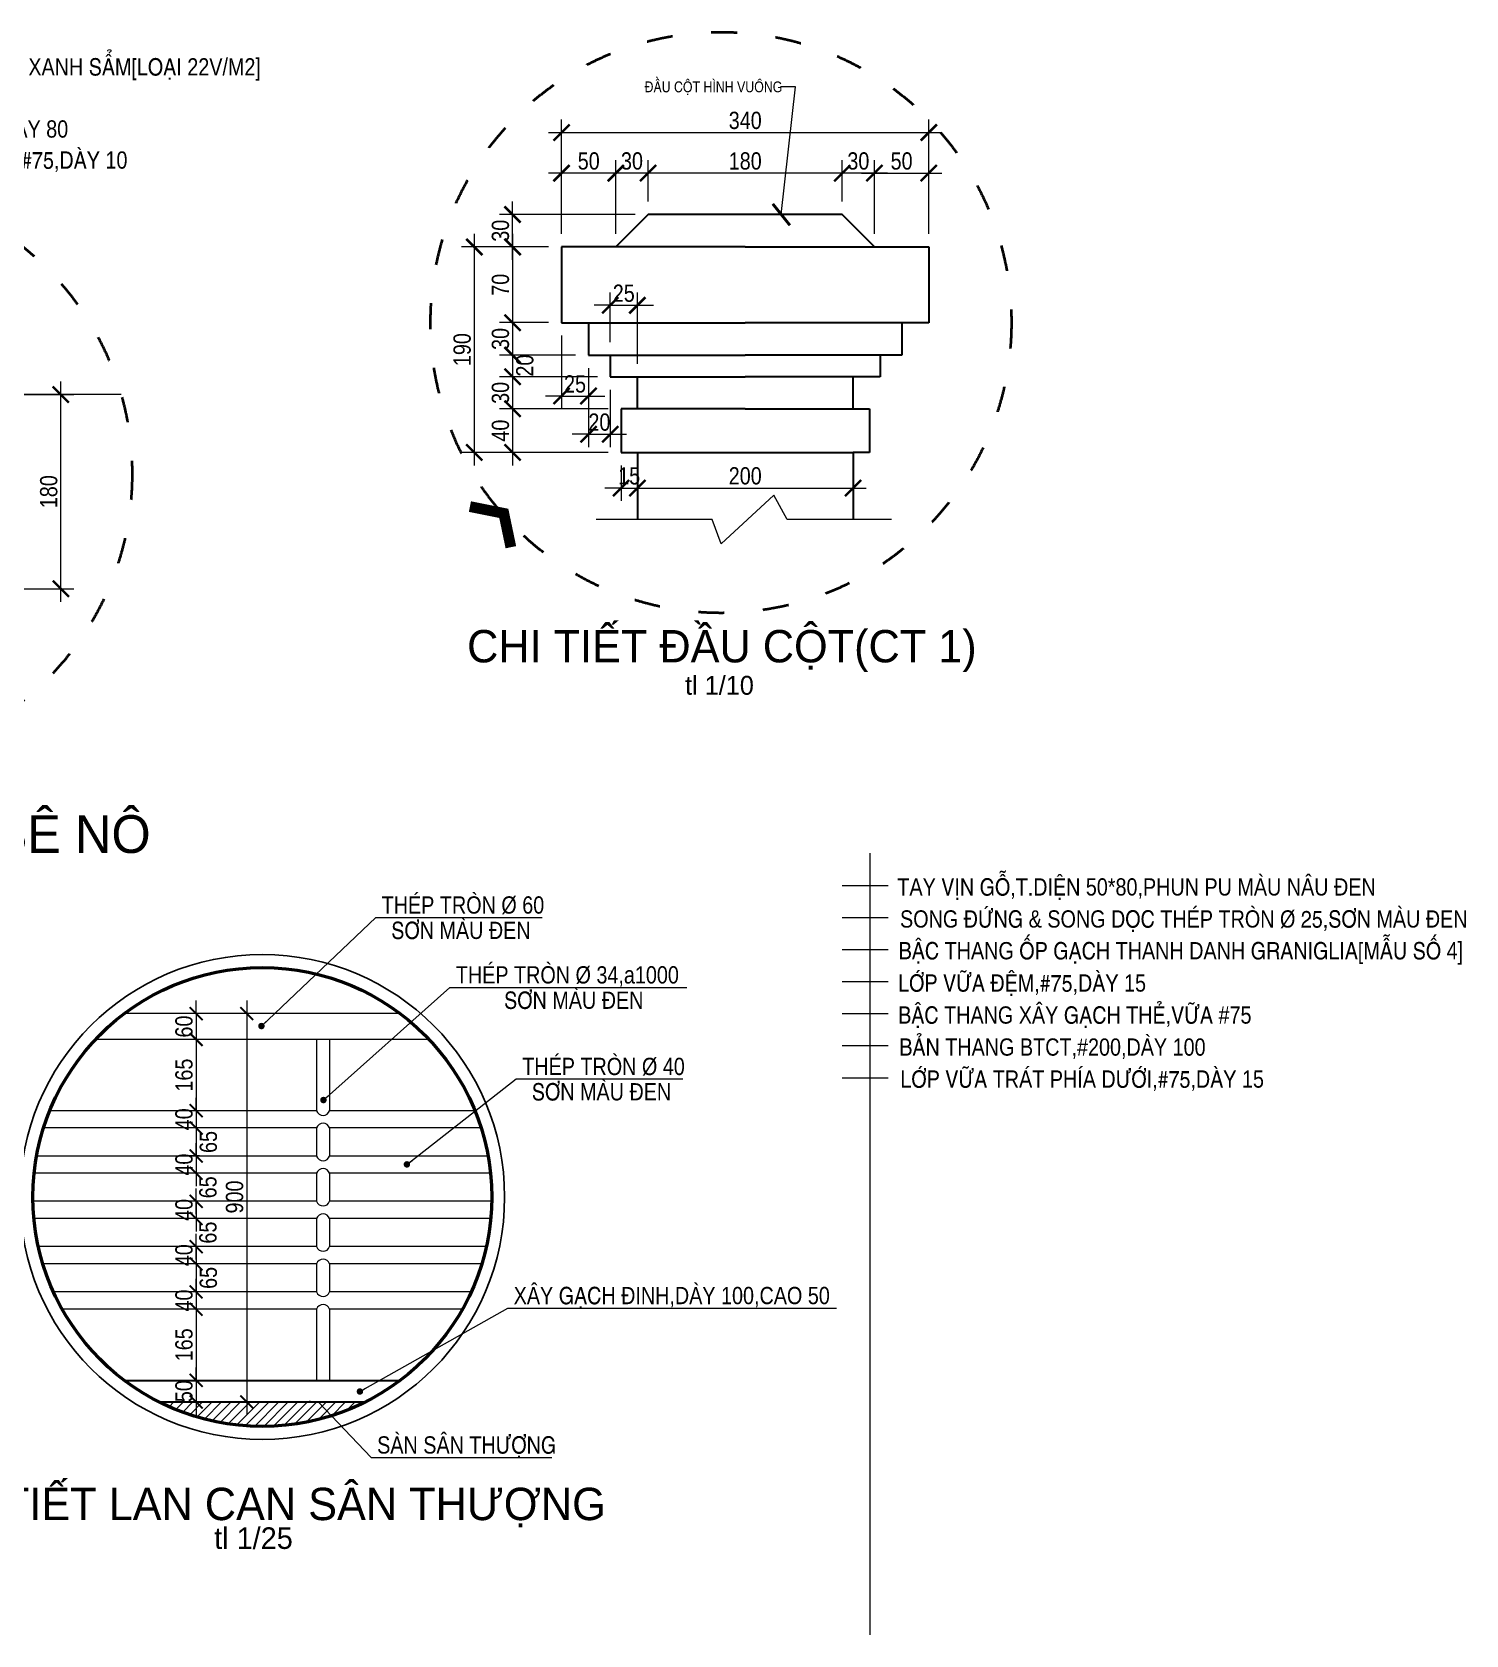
# Model space of a CAD drawing. Header units: millimetres. Extents: x -37049 to 129367, y 25385 to 90033.
# Drawn here: x 79003 to 92298, y 40858 to 55717 of the extents above; entities that cross this region are included whole.
import ezdxf
from ezdxf.enums import TextEntityAlignment as Align

# ---------------------------------------------------------------- set-up
doc = ezdxf.new("R2010")
doc.units = ezdxf.units.MM
doc.header["$MEASUREMENT"] = 0
doc.linetypes.add('ACAD_ISO03W100', pattern=[30, 12, -18])
doc.layers.add('NCHU', color=70, linetype='Continuous')
for name, color, linetype, lineweight in [('NKHUAT1', 54, 'ACAD_ISO03W100', 15), ('NKT', 9, 'Continuous', 0), ('NMANH1', 45, 'Continuous', 9), ('NMANH2', 35, 'Continuous', 9), ('NTHAY1', 61, 'Continuous', 25), ('NTHAY3', 41, 'Continuous', 25), ('NTHEP', 7, 'Continuous', 20), ('Ntuong2', 150, 'Continuous', 50)]:
    doc.layers.add(name, color=color, linetype=linetype, lineweight=lineweight)
doc.styles.add('AVO', font='vhelvcn.ttf')
doc.styles.add('FRANKO', font='vfranko.ttf', dxfattribs={"height": 500})
doc.dimstyles.new('10', dxfattribs={"dimscale": 0, "dimtxt": 160, "dimasz": 150, "dimexe": 120, "dimexo": 120, "dimgap": 30, "dimtad": 1, "dimtoh": 1, "dimdec": 0, "dimlfac": 0.1, "dimzin": 0, "dimdsep": 46, "dimtxsty": 'AVO', "dimblk1": 'ARCHTICK', "dimblk2": 'ARCHTICK', "dimsah": 1, "dimcen": -3, "dimdle": 120, "dimclrd": 256, "dimclre": 256, "dimclrt": 2, "dimadec": 0, "dimazin": 0, "dimtfac": 1, "dimtdec": 0, "dimtix": 1, "dimtmove": 2, "dimatfit": 3, "dimldrblk": 'ARCHTICK', "dimfxl": 0, "dimtolj": 1, "dimtzin": 0, "dimlwd": -1, "dimlwe": -1, "dimarcsym": 0})
doc.dimstyles.new('25', dxfattribs={"dimtxt": 160, "dimasz": 120, "dimexe": 120, "dimexo": 120, "dimgap": 30, "dimtad": 1, "dimdec": 0, "dimlfac": 0.25, "dimzin": 0, "dimdsep": 46, "dimtxsty": 'AVO', "dimblk1": 'ARCHTICK', "dimblk2": 'ARCHTICK', "dimsah": 1, "dimcen": -2, "dimdle": 120, "dimclrd": 256, "dimclre": 256, "dimclrt": 7, "dimadec": 0, "dimazin": 0, "dimtfac": 1, "dimtdec": 0, "dimtix": 1, "dimtmove": 2, "dimatfit": 3, "dimldrblk": 'ARCHTICK', "dimfxl": 0, "dimtolj": 1, "dimtzin": 0, "dimlwd": 0, "dimlwe": 0, "dimarcsym": 0})
doc.dimstyles.new('50', dxfattribs={"dimtxt": 160, "dimasz": 120, "dimexe": 150, "dimexo": 150, "dimgap": 30, "dimtad": 1, "dimdec": 0, "dimlfac": 0.5, "dimzin": 0, "dimdsep": 46, "dimtxsty": 'AVO', "dimblk": 'ARCHTICK', "dimcen": -2, "dimdle": 120, "dimclrd": 256, "dimclre": 256, "dimclrt": 1, "dimadec": 0, "dimazin": 0, "dimtfac": 1, "dimtdec": 0, "dimtix": 1, "dimtmove": 2, "dimatfit": 3, "dimldrblk": 'ARCHTICK', "dimfxl": 0, "dimtolj": 1, "dimtzin": 0, "dimlwd": 0, "dimlwe": 0, "dimarcsym": 0})

# ---------------------------------------------------------------- blocks, each defined once
blk = doc.blocks.new('_ARCHTICK')
at = {"color": 0, "linetype": 'ByBlock', "const_width": 0.15}
blk.add_lwpolyline([(-0.5, -0.5), (0.5, 0.5)], dxfattribs=at)
blk = doc.blocks.new('*D581')
at = {"layer": 'DEFPOINTS', "color": 0}
for p in [(78067, 52356), (79270, 52356), (77267, 50556)]:
    blk.add_point(p, dxfattribs=at)
at = {"layer": 'NKT'}
for p, q in [((79270, 50436), (79270, 52476)), ((78187, 52356), (79390, 52356)), ((77387, 50556), (79390, 50556))]:
    blk.add_line(p, q, dxfattribs=at)
at = {"layer": 'NKT', "xscale": 150, "yscale": 150, "zscale": 150}
for p, rotation in [((79270, 52356), 90), ((79270, 50556), 270)]:
    blk.add_blockref('_ARCHTICK', p, dxfattribs=dict(at, rotation=rotation))
at = {"layer": 'NKT', "color": 2, "insert": (79158, 51456), "char_height": 160, "attachment_point": 5, "rotation": 90, "style": 'AVO'}
blk.add_mtext('\\A1;180', dxfattribs=at)
blk = doc.blocks.new('*D637')
at = {"layer": 'DEFPOINTS', "color": 0}
for p in [(80631, 43218), (80524, 43018), (80741, 43018)]:
    blk.add_point(p, dxfattribs=at)
at = {"layer": 'NKT', "lineweight": 0}
for p, q in [((80524, 43218), (80524, 43338)), ((80511, 43218), (80404, 43218)), ((80524, 43218), (80524, 43018)), ((80621, 43018), (80404, 43018)), ((80524, 43018), (80524, 42898))]:
    blk.add_line(p, q, dxfattribs=at)
at = {"layer": 'NKT', "lineweight": 0, "xscale": 120, "yscale": 120, "zscale": 120}
for p, rotation in [((80524, 43218), 270), ((80524, 43018), 90)]:
    blk.add_blockref('_ARCHTICK', p, dxfattribs=dict(at, rotation=rotation))
at = {"layer": 'NKT', "color": 7, "insert": (80412, 43118), "char_height": 160, "attachment_point": 5, "rotation": 90, "style": 'AVO'}
blk.add_mtext('\\A1;50', dxfattribs=at)
blk = doc.blocks.new('*D624')
at = {"layer": 'DEFPOINTS', "color": 0}
for p in [(80631, 43878), (80524, 43218), (80631, 43218)]:
    blk.add_point(p, dxfattribs=at)
at = {"layer": 'NKT', "lineweight": 0}
for p, q in [((80524, 43998), (80524, 43098)), ((80511, 43878), (80404, 43878)), ((80511, 43218), (80404, 43218))]:
    blk.add_line(p, q, dxfattribs=at)
at = {"layer": 'NKT', "lineweight": 0, "xscale": 120, "yscale": 120, "zscale": 120}
for p, rotation in [((80524, 43878), 90), ((80524, 43218), 270)]:
    blk.add_blockref('_ARCHTICK', p, dxfattribs=dict(at, rotation=rotation))
at = {"layer": 'NKT', "color": 7, "insert": (80412, 43548), "char_height": 160, "attachment_point": 5, "rotation": 90, "style": 'AVO'}
blk.add_mtext('\\A1;165', dxfattribs=at)
blk = doc.blocks.new('*D625')
at = {"layer": 'DEFPOINTS', "color": 0}
for p in [(80631, 44038), (80524, 43878), (80631, 43878)]:
    blk.add_point(p, dxfattribs=at)
at = {"layer": 'NKT', "lineweight": 0}
for p, q in [((80524, 44038), (80524, 44158)), ((80511, 44038), (80404, 44038)), ((80524, 44038), (80524, 43878)), ((80511, 43878), (80404, 43878)), ((80524, 43878), (80524, 43758))]:
    blk.add_line(p, q, dxfattribs=at)
at = {"layer": 'NKT', "lineweight": 0, "xscale": 120, "yscale": 120, "zscale": 120}
for p, rotation in [((80524, 44038), 270), ((80524, 43878), 90)]:
    blk.add_blockref('_ARCHTICK', p, dxfattribs=dict(at, rotation=rotation))
at = {"layer": 'NKT', "color": 7, "insert": (80412, 43958), "char_height": 160, "attachment_point": 5, "rotation": 90, "style": 'AVO'}
blk.add_mtext('\\A1;40', dxfattribs=at)
blk = doc.blocks.new('*D626')
at = {"layer": 'DEFPOINTS', "color": 0}
for p in [(80631, 44298), (80524, 44038), (80631, 44038)]:
    blk.add_point(p, dxfattribs=at)
at = {"layer": 'NKT', "lineweight": 0}
for p, q in [((80511, 44298), (80404, 44298)), ((80524, 44418), (80524, 43918)), ((80511, 44038), (80404, 44038))]:
    blk.add_line(p, q, dxfattribs=at)
at = {"layer": 'NKT', "lineweight": 0, "xscale": 120, "yscale": 120, "zscale": 120}
for p, rotation in [((80524, 44298), 90), ((80524, 44038), 270)]:
    blk.add_blockref('_ARCHTICK', p, dxfattribs=dict(at, rotation=rotation))
at = {"layer": 'NKT', "color": 7, "insert": (80638, 44168), "char_height": 160, "attachment_point": 5, "rotation": 90, "style": 'AVO'}
blk.add_mtext('\\A1;65', dxfattribs=at)
blk = doc.blocks.new('*D627')
at = {"layer": 'DEFPOINTS', "color": 0}
for p in [(80631, 44458), (80524, 44298), (80631, 44298)]:
    blk.add_point(p, dxfattribs=at)
at = {"layer": 'NKT', "lineweight": 0}
for p, q in [((80524, 44458), (80524, 44578)), ((80511, 44458), (80404, 44458)), ((80524, 44458), (80524, 44298)), ((80511, 44298), (80404, 44298)), ((80524, 44298), (80524, 44178))]:
    blk.add_line(p, q, dxfattribs=at)
at = {"layer": 'NKT', "lineweight": 0, "xscale": 120, "yscale": 120, "zscale": 120}
for p, rotation in [((80524, 44458), 270), ((80524, 44298), 90)]:
    blk.add_blockref('_ARCHTICK', p, dxfattribs=dict(at, rotation=rotation))
at = {"layer": 'NKT', "color": 7, "insert": (80412, 44378), "char_height": 160, "attachment_point": 5, "rotation": 90, "style": 'AVO'}
blk.add_mtext('\\A1;40', dxfattribs=at)
blk = doc.blocks.new('*D628')
at = {"layer": 'DEFPOINTS', "color": 0}
for p in [(80631, 44718), (80524, 44458), (80631, 44458)]:
    blk.add_point(p, dxfattribs=at)
at = {"layer": 'NKT', "lineweight": 0}
for p, q in [((80524, 44838), (80524, 44715)), ((80511, 44718), (80404, 44718)), ((80511, 44458), (80404, 44458)), ((80524, 44338), (80524, 44461))]:
    blk.add_line(p, q, dxfattribs=at)
at = {"layer": 'NKT', "lineweight": 0, "xscale": 120, "yscale": 120, "zscale": 120}
for p, rotation in [((80524, 44718), 90), ((80524, 44458), 270)]:
    blk.add_blockref('_ARCHTICK', p, dxfattribs=dict(at, rotation=rotation))
at = {"layer": 'NKT', "color": 7, "insert": (80634, 44588), "char_height": 160, "attachment_point": 5, "rotation": 90, "style": 'AVO'}
blk.add_mtext('\\A1;65', dxfattribs=at)
blk = doc.blocks.new('*D629')
at = {"layer": 'DEFPOINTS', "color": 0}
for p in [(80631, 44878), (80524, 44718), (80631, 44718)]:
    blk.add_point(p, dxfattribs=at)
at = {"layer": 'NKT', "lineweight": 0}
for p, q in [((80511, 44878), (80404, 44878)), ((80524, 44878), (80524, 44998)), ((80524, 44878), (80524, 44718)), ((80511, 44718), (80404, 44718)), ((80524, 44718), (80524, 44598))]:
    blk.add_line(p, q, dxfattribs=at)
at = {"layer": 'NKT', "lineweight": 0, "xscale": 120, "yscale": 120, "zscale": 120}
for p, rotation in [((80524, 44878), 270), ((80524, 44718), 90)]:
    blk.add_blockref('_ARCHTICK', p, dxfattribs=dict(at, rotation=rotation))
at = {"layer": 'NKT', "color": 7, "insert": (80412, 44798), "char_height": 160, "attachment_point": 5, "rotation": 90, "style": 'AVO'}
blk.add_mtext('\\A1;40', dxfattribs=at)
blk = doc.blocks.new('*D630')
at = {"layer": 'DEFPOINTS', "color": 0}
for p in [(80675, 45138), (80524, 44878), (80631, 44878)]:
    blk.add_point(p, dxfattribs=at)
at = {"layer": 'NKT', "lineweight": 0}
for p, q in [((80524, 45258), (80524, 45135)), ((80555, 45138), (80404, 45138)), ((80511, 44878), (80404, 44878)), ((80524, 44758), (80524, 44881))]:
    blk.add_line(p, q, dxfattribs=at)
at = {"layer": 'NKT', "lineweight": 0, "xscale": 120, "yscale": 120, "zscale": 120}
for p, rotation in [((80524, 45138), 90), ((80524, 44878), 270)]:
    blk.add_blockref('_ARCHTICK', p, dxfattribs=dict(at, rotation=rotation))
at = {"layer": 'NKT', "color": 7, "insert": (80634, 45008), "char_height": 160, "attachment_point": 5, "rotation": 90, "style": 'AVO'}
blk.add_mtext('\\A1;65', dxfattribs=at)
blk = doc.blocks.new('*D631')
at = {"layer": 'DEFPOINTS', "color": 0}
for p in [(80675, 45298), (80524, 45138), (80675, 45138)]:
    blk.add_point(p, dxfattribs=at)
at = {"layer": 'NKT', "lineweight": 0}
for p, q in [((80524, 45298), (80524, 45418)), ((80555, 45298), (80404, 45298)), ((80524, 45298), (80524, 45138)), ((80555, 45138), (80404, 45138)), ((80524, 45138), (80524, 45018))]:
    blk.add_line(p, q, dxfattribs=at)
at = {"layer": 'NKT', "lineweight": 0, "xscale": 120, "yscale": 120, "zscale": 120}
for p, rotation in [((80524, 45298), 270), ((80524, 45138), 90)]:
    blk.add_blockref('_ARCHTICK', p, dxfattribs=dict(at, rotation=rotation))
at = {"layer": 'NKT', "color": 7, "insert": (80412, 45218), "char_height": 160, "attachment_point": 5, "rotation": 90, "style": 'AVO'}
blk.add_mtext('\\A1;40', dxfattribs=at)
blk = doc.blocks.new('*D632')
at = {"layer": 'DEFPOINTS', "color": 0}
for p in [(80675, 45558), (80524, 45298), (80675, 45298)]:
    blk.add_point(p, dxfattribs=at)
at = {"layer": 'NKT', "lineweight": 0}
for p, q in [((80524, 45678), (80524, 45178)), ((80555, 45558), (80404, 45558)), ((80555, 45298), (80404, 45298))]:
    blk.add_line(p, q, dxfattribs=at)
at = {"layer": 'NKT', "lineweight": 0, "xscale": 120, "yscale": 120, "zscale": 120}
for p, rotation in [((80524, 45558), 90), ((80524, 45298), 270)]:
    blk.add_blockref('_ARCHTICK', p, dxfattribs=dict(at, rotation=rotation))
at = {"layer": 'NKT', "color": 7, "insert": (80638, 45428), "char_height": 160, "attachment_point": 5, "rotation": 90, "style": 'AVO'}
blk.add_mtext('\\A1;65', dxfattribs=at)
blk = doc.blocks.new('*D633')
at = {"layer": 'DEFPOINTS', "color": 0}
for p in [(80675, 45718), (80524, 45558), (80675, 45558)]:
    blk.add_point(p, dxfattribs=at)
at = {"layer": 'NKT', "lineweight": 0}
for p, q in [((80524, 45718), (80524, 45838)), ((80555, 45718), (80404, 45718)), ((80524, 45718), (80524, 45558)), ((80555, 45558), (80404, 45558)), ((80524, 45558), (80524, 45438))]:
    blk.add_line(p, q, dxfattribs=at)
at = {"layer": 'NKT', "lineweight": 0, "xscale": 120, "yscale": 120, "zscale": 120}
for p, rotation in [((80524, 45718), 270), ((80524, 45558), 90)]:
    blk.add_blockref('_ARCHTICK', p, dxfattribs=dict(at, rotation=rotation))
at = {"layer": 'NKT', "color": 7, "insert": (80412, 45638), "char_height": 160, "attachment_point": 5, "rotation": 90, "style": 'AVO'}
blk.add_mtext('\\A1;40', dxfattribs=at)
blk = doc.blocks.new('*D634')
at = {"layer": 'DEFPOINTS', "color": 0}
for p in [(80524, 46378), (80524, 45718), (80675, 45718)]:
    blk.add_point(p, dxfattribs=at)
at = {"layer": 'NKT', "lineweight": 0}
for p, q in [((80524, 46498), (80524, 45598)), ((80555, 45718), (80404, 45718))]:
    blk.add_line(p, q, dxfattribs=at)
at = {"layer": 'NKT', "lineweight": 0, "xscale": 120, "yscale": 120, "zscale": 120}
for p, rotation in [((80524, 46378), 90), ((80524, 45718), 270)]:
    blk.add_blockref('_ARCHTICK', p, dxfattribs=dict(at, rotation=rotation))
at = {"layer": 'NKT', "color": 7, "insert": (80412, 46048), "char_height": 160, "attachment_point": 5, "rotation": 90, "style": 'AVO'}
blk.add_mtext('\\A1;165', dxfattribs=at)
blk = doc.blocks.new('*D635')
at = {"layer": 'DEFPOINTS', "color": 0}
for p in [(80524, 46618), (80524, 46378), (80524, 46378)]:
    blk.add_point(p, dxfattribs=at)
at = {"layer": 'NKT', "lineweight": 0}
for p, q in [((80524, 46618), (80524, 46738)), ((80524, 46618), (80524, 46378)), ((80524, 46378), (80524, 46258))]:
    blk.add_line(p, q, dxfattribs=at)
at = {"layer": 'NKT', "lineweight": 0, "xscale": 120, "yscale": 120, "zscale": 120}
for p, rotation in [((80524, 46618), 270), ((80524, 46378), 90)]:
    blk.add_blockref('_ARCHTICK', p, dxfattribs=dict(at, rotation=rotation))
at = {"layer": 'NKT', "color": 7, "insert": (80412, 46498), "char_height": 160, "attachment_point": 5, "rotation": 90, "style": 'AVO'}
blk.add_mtext('\\A1;60', dxfattribs=at)
blk = doc.blocks.new('*D636')
at = {"layer": 'DEFPOINTS', "color": 0}
for p in [(81305, 46618), (80993, 43018), (81305, 43018)]:
    blk.add_point(p, dxfattribs=at)
at = {"layer": 'NKT', "lineweight": 0}
for p, q in [((80993, 46738), (80993, 42898)), ((81185, 46618), (80873, 46618)), ((81185, 43018), (80873, 43018))]:
    blk.add_line(p, q, dxfattribs=at)
at = {"layer": 'NKT', "lineweight": 0, "xscale": 120, "yscale": 120, "zscale": 120}
for p, rotation in [((80993, 46618), 90), ((80993, 43018), 270)]:
    blk.add_blockref('_ARCHTICK', p, dxfattribs=dict(at, rotation=rotation))
at = {"layer": 'NKT', "color": 7, "insert": (80881, 44918), "char_height": 160, "attachment_point": 5, "rotation": 90, "style": 'AVO'}
blk.add_mtext('\\A1;900', dxfattribs=at)
blk = doc.blocks.new('*D852')
at = {"layer": 'DEFPOINTS', "color": 0}
for p in [(83912, 54409), (83912, 53725), (84416, 53725)]:
    blk.add_point(p, dxfattribs=at)
at = {"layer": 'NKT'}
for p, q in [((84536, 54409), (83792, 54409)), ((83912, 53845), (83912, 54529)), ((84416, 53845), (84416, 54529))]:
    blk.add_line(p, q, dxfattribs=at)
at = {"layer": 'NKT', "xscale": 150, "yscale": 150, "zscale": 150, "rotation": 180}
blk.add_blockref('_ARCHTICK', (83912, 54409), dxfattribs=at)
at = {"layer": 'NKT', "xscale": 150, "yscale": 150, "zscale": 150}
blk.add_blockref('_ARCHTICK', (84416, 54409), dxfattribs=at)
at = {"layer": 'NKT', "color": 2, "insert": (84164, 54521), "char_height": 160, "attachment_point": 5, "style": 'AVO'}
blk.add_mtext('\\A1;50', dxfattribs=at)
blk = doc.blocks.new('*D853')
at = {"layer": 'DEFPOINTS', "color": 0}
for p in [(84416, 54409), (84714, 54025), (84416, 53725)]:
    blk.add_point(p, dxfattribs=at)
at = {"layer": 'NKT'}
for p, q in [((84834, 54409), (84296, 54409)), ((84416, 53845), (84416, 54529)), ((84714, 54145), (84714, 54529))]:
    blk.add_line(p, q, dxfattribs=at)
at = {"layer": 'NKT', "xscale": 150, "yscale": 150, "zscale": 150, "rotation": 180}
blk.add_blockref('_ARCHTICK', (84416, 54409), dxfattribs=at)
at = {"layer": 'NKT', "xscale": 150, "yscale": 150, "zscale": 150}
blk.add_blockref('_ARCHTICK', (84714, 54409), dxfattribs=at)
at = {"layer": 'NKT', "color": 2, "insert": (84565, 54521), "char_height": 160, "attachment_point": 5, "style": 'AVO'}
blk.add_mtext('\\A1;30', dxfattribs=at)
blk = doc.blocks.new('*D854')
at = {"layer": 'DEFPOINTS', "color": 0}
for p in [(84714, 54409), (84714, 54025), (86515, 54025)]:
    blk.add_point(p, dxfattribs=at)
at = {"layer": 'NKT'}
for p, q in [((86635, 54409), (84594, 54409)), ((84714, 54145), (84714, 54529)), ((86515, 54145), (86515, 54529))]:
    blk.add_line(p, q, dxfattribs=at)
at = {"layer": 'NKT', "xscale": 150, "yscale": 150, "zscale": 150, "rotation": 180}
blk.add_blockref('_ARCHTICK', (84714, 54409), dxfattribs=at)
at = {"layer": 'NKT', "xscale": 150, "yscale": 150, "zscale": 150}
blk.add_blockref('_ARCHTICK', (86515, 54409), dxfattribs=at)
at = {"layer": 'NKT', "color": 2, "insert": (85615, 54521), "char_height": 160, "attachment_point": 5, "style": 'AVO'}
blk.add_mtext('\\A1;180', dxfattribs=at)
blk = doc.blocks.new('*D855')
at = {"layer": 'DEFPOINTS', "color": 0}
for p in [(84464, 51820), (84615, 51652), (84615, 51490)]:
    blk.add_point(p, dxfattribs=at)
at = {"layer": 'NKT'}
for p, q in [((84464, 51700), (84464, 51370)), ((84464, 51490), (84314, 51490)), ((84464, 51490), (84615, 51490)), ((84615, 51532), (84615, 51370)), ((84615, 51490), (84765, 51490))]:
    blk.add_line(p, q, dxfattribs=at)
at = {"layer": 'NKT', "xscale": 150, "yscale": 150, "zscale": 150}
blk.add_blockref('_ARCHTICK', (84464, 51490), dxfattribs=at)
at = {"layer": 'NKT', "xscale": 150, "yscale": 150, "zscale": 150, "rotation": 180}
blk.add_blockref('_ARCHTICK', (84615, 51490), dxfattribs=at)
at = {"layer": 'NKT', "color": 2, "insert": (84539, 51602), "char_height": 160, "attachment_point": 5, "style": 'AVO'}
blk.add_mtext('\\A1;15', dxfattribs=at)
blk = doc.blocks.new('*D856')
at = {"layer": 'DEFPOINTS', "color": 0}
for p in [(84615, 53184), (84364, 52721), (84615, 52521)]:
    blk.add_point(p, dxfattribs=at)
at = {"layer": 'NKT'}
for p, q in [((84364, 52841), (84364, 53304)), ((84615, 52641), (84615, 53304)), ((84364, 53184), (84214, 53184)), ((84364, 53184), (84615, 53184)), ((84615, 53184), (84765, 53184))]:
    blk.add_line(p, q, dxfattribs=at)
at = {"layer": 'NKT', "xscale": 150, "yscale": 150, "zscale": 150}
blk.add_blockref('_ARCHTICK', (84364, 53184), dxfattribs=at)
at = {"layer": 'NKT', "xscale": 150, "yscale": 150, "zscale": 150, "rotation": 180}
blk.add_blockref('_ARCHTICK', (84615, 53184), dxfattribs=at)
at = {"layer": 'NKT', "color": 2, "insert": (84489, 53295), "char_height": 160, "attachment_point": 5, "style": 'AVO'}
blk.add_mtext('\\A1;25', dxfattribs=at)
blk = doc.blocks.new('*D857')
at = {"layer": 'DEFPOINTS', "color": 0}
for p in [(84162, 52721), (84364, 52521), (84364, 51988)]:
    blk.add_point(p, dxfattribs=at)
at = {"layer": 'NKT'}
for p, q in [((84162, 52601), (84162, 51868)), ((84364, 52401), (84364, 51868)), ((84162, 51988), (84012, 51988)), ((84162, 51988), (84364, 51988)), ((84364, 51988), (84514, 51988))]:
    blk.add_line(p, q, dxfattribs=at)
at = {"layer": 'NKT', "xscale": 150, "yscale": 150, "zscale": 150}
blk.add_blockref('_ARCHTICK', (84162, 51988), dxfattribs=at)
at = {"layer": 'NKT', "xscale": 150, "yscale": 150, "zscale": 150, "rotation": 180}
blk.add_blockref('_ARCHTICK', (84364, 51988), dxfattribs=at)
at = {"layer": 'NKT', "color": 2, "insert": (84263, 52100), "char_height": 160, "attachment_point": 5, "style": 'AVO'}
blk.add_mtext('\\A1;20', dxfattribs=at)
blk = doc.blocks.new('*D858')
at = {"layer": 'DEFPOINTS', "color": 0}
for p in [(83912, 53023), (84162, 52721), (84162, 52343)]:
    blk.add_point(p, dxfattribs=at)
at = {"layer": 'NKT'}
for p, q in [((83912, 52903), (83912, 52223)), ((84162, 52601), (84162, 52223)), ((83912, 52343), (83762, 52343)), ((83912, 52343), (84162, 52343)), ((84162, 52343), (84312, 52343))]:
    blk.add_line(p, q, dxfattribs=at)
at = {"layer": 'NKT', "xscale": 150, "yscale": 150, "zscale": 150}
blk.add_blockref('_ARCHTICK', (83912, 52343), dxfattribs=at)
at = {"layer": 'NKT', "xscale": 150, "yscale": 150, "zscale": 150, "rotation": 180}
blk.add_blockref('_ARCHTICK', (84162, 52343), dxfattribs=at)
at = {"layer": 'NKT', "color": 2, "insert": (84037, 52454), "char_height": 160, "attachment_point": 5, "style": 'AVO'}
blk.add_mtext('\\A1;25', dxfattribs=at)
blk = doc.blocks.new('*D859')
at = {"layer": 'DEFPOINTS', "color": 0}
for p in [(83912, 53725), (83103, 51820), (84464, 51820)]:
    blk.add_point(p, dxfattribs=at)
at = {"layer": 'NKT'}
for p, q in [((83103, 53845), (83103, 51700)), ((83792, 53725), (82983, 53725)), ((84344, 51820), (82983, 51820))]:
    blk.add_line(p, q, dxfattribs=at)
at = {"layer": 'NKT', "xscale": 150, "yscale": 150, "zscale": 150}
for p, rotation in [((83103, 53725), 90), ((83103, 51820), 270)]:
    blk.add_blockref('_ARCHTICK', p, dxfattribs=dict(at, rotation=rotation))
at = {"layer": 'NKT', "color": 2, "insert": (82991, 52773), "char_height": 160, "attachment_point": 5, "rotation": 90, "style": 'AVO'}
blk.add_mtext('\\A1;190', dxfattribs=at)
blk = doc.blocks.new('*D860')
at = {"layer": 'DEFPOINTS', "color": 0}
for p in [(84464, 52224), (83458, 51820), (84464, 51820)]:
    blk.add_point(p, dxfattribs=at)
at = {"layer": 'NKT'}
for p, q in [((83458, 52344), (83458, 51700)), ((84344, 52224), (83338, 52224)), ((84344, 51820), (83338, 51820))]:
    blk.add_line(p, q, dxfattribs=at)
at = {"layer": 'NKT', "xscale": 150, "yscale": 150, "zscale": 150}
for p, rotation in [((83458, 52224), 90), ((83458, 51820), 270)]:
    blk.add_blockref('_ARCHTICK', p, dxfattribs=dict(at, rotation=rotation))
at = {"layer": 'NKT', "color": 2, "insert": (83346, 52022), "char_height": 160, "attachment_point": 5, "rotation": 90, "style": 'AVO'}
blk.add_mtext('\\A1;40', dxfattribs=at)
blk = doc.blocks.new('*D861')
at = {"layer": 'DEFPOINTS', "color": 0}
for p in [(84364, 52521), (83458, 52224), (84464, 52224)]:
    blk.add_point(p, dxfattribs=at)
at = {"layer": 'NKT'}
for p, q in [((83458, 52641), (83458, 52104)), ((84244, 52521), (83338, 52521)), ((84344, 52224), (83338, 52224))]:
    blk.add_line(p, q, dxfattribs=at)
at = {"layer": 'NKT', "xscale": 150, "yscale": 150, "zscale": 150}
for p, rotation in [((83458, 52521), 90), ((83458, 52224), 270)]:
    blk.add_blockref('_ARCHTICK', p, dxfattribs=dict(at, rotation=rotation))
at = {"layer": 'NKT', "color": 2, "insert": (83346, 52372), "char_height": 160, "attachment_point": 5, "rotation": 90, "style": 'AVO'}
blk.add_mtext('\\A1;30', dxfattribs=at)
blk = doc.blocks.new('*D862')
at = {"layer": 'DEFPOINTS', "color": 0}
for p in [(84162, 52721), (83458, 52521), (84364, 52521)]:
    blk.add_point(p, dxfattribs=at)
at = {"layer": 'NKT'}
for p, q in [((83458, 52841), (83458, 52401)), ((84042, 52721), (83338, 52721)), ((84244, 52521), (83338, 52521))]:
    blk.add_line(p, q, dxfattribs=at)
at = {"layer": 'NKT', "xscale": 150, "yscale": 150, "zscale": 150}
for p, rotation in [((83458, 52721), 90), ((83458, 52521), 270)]:
    blk.add_blockref('_ARCHTICK', p, dxfattribs=dict(at, rotation=rotation))
at = {"layer": 'NKT', "color": 2, "insert": (83572, 52625), "char_height": 160, "attachment_point": 5, "rotation": 90, "style": 'AVO'}
blk.add_mtext('\\A1;20', dxfattribs=at)
blk = doc.blocks.new('*D863')
at = {"layer": 'DEFPOINTS', "color": 0}
for p in [(83912, 53023), (83458, 52721), (84162, 52721)]:
    blk.add_point(p, dxfattribs=at)
at = {"layer": 'NKT'}
for p, q in [((83458, 53143), (83458, 52601)), ((83792, 53023), (83338, 53023)), ((84042, 52721), (83338, 52721))]:
    blk.add_line(p, q, dxfattribs=at)
at = {"layer": 'NKT', "xscale": 150, "yscale": 150, "zscale": 150}
for p, rotation in [((83458, 53023), 90), ((83458, 52721), 270)]:
    blk.add_blockref('_ARCHTICK', p, dxfattribs=dict(at, rotation=rotation))
at = {"layer": 'NKT', "color": 2, "insert": (83346, 52872), "char_height": 160, "attachment_point": 5, "rotation": 90, "style": 'AVO'}
blk.add_mtext('\\A1;30', dxfattribs=at)
blk = doc.blocks.new('*D864')
at = {"layer": 'DEFPOINTS', "color": 0}
for p in [(83912, 53725), (83458, 53023), (83912, 53023)]:
    blk.add_point(p, dxfattribs=at)
at = {"layer": 'NKT'}
for p, q in [((83458, 53845), (83458, 52903)), ((83792, 53725), (83338, 53725)), ((83792, 53023), (83338, 53023))]:
    blk.add_line(p, q, dxfattribs=at)
at = {"layer": 'NKT', "xscale": 150, "yscale": 150, "zscale": 150}
for p, rotation in [((83458, 53725), 90), ((83458, 53023), 270)]:
    blk.add_blockref('_ARCHTICK', p, dxfattribs=dict(at, rotation=rotation))
at = {"layer": 'NKT', "color": 2, "insert": (83346, 53374), "char_height": 160, "attachment_point": 5, "rotation": 90, "style": 'AVO'}
blk.add_mtext('\\A1;70', dxfattribs=at)
blk = doc.blocks.new('*D865')
at = {"layer": 'DEFPOINTS', "color": 0}
for p in [(83458, 54025), (84714, 54025), (83912, 53725)]:
    blk.add_point(p, dxfattribs=at)
at = {"layer": 'NKT'}
for p, q in [((83458, 53605), (83458, 54145)), ((84594, 54025), (83338, 54025)), ((83792, 53725), (83338, 53725))]:
    blk.add_line(p, q, dxfattribs=at)
at = {"layer": 'NKT', "xscale": 150, "yscale": 150, "zscale": 150}
for p, rotation in [((83458, 54025), 90), ((83458, 53725), 270)]:
    blk.add_blockref('_ARCHTICK', p, dxfattribs=dict(at, rotation=rotation))
at = {"layer": 'NKT', "color": 2, "insert": (83346, 53875), "char_height": 160, "attachment_point": 5, "rotation": 90, "style": 'AVO'}
blk.add_mtext('\\A1;30', dxfattribs=at)
blk = doc.blocks.new('*D866')
at = {"layer": 'DEFPOINTS', "color": 0}
for p in [(84615, 51652), (86615, 51607), (86615, 51490)]:
    blk.add_point(p, dxfattribs=at)
at = {"layer": 'NKT'}
for p, q in [((84495, 51490), (86735, 51490)), ((84615, 51532), (84615, 51370)), ((86615, 51487), (86615, 51370))]:
    blk.add_line(p, q, dxfattribs=at)
at = {"layer": 'NKT', "xscale": 150, "yscale": 150, "zscale": 150, "rotation": 180}
blk.add_blockref('_ARCHTICK', (84615, 51490), dxfattribs=at)
at = {"layer": 'NKT', "xscale": 150, "yscale": 150, "zscale": 150}
blk.add_blockref('_ARCHTICK', (86615, 51490), dxfattribs=at)
at = {"layer": 'NKT', "color": 2, "insert": (85615, 51602), "char_height": 160, "attachment_point": 5, "style": 'AVO'}
blk.add_mtext('\\A1;200', dxfattribs=at)
blk = doc.blocks.new('*D867')
at = {"layer": 'DEFPOINTS', "color": 0}
for p in [(86515, 54409), (86515, 54025), (86813, 53725)]:
    blk.add_point(p, dxfattribs=at)
at = {"layer": 'NKT'}
for p, q in [((86933, 54409), (86395, 54409)), ((86515, 54145), (86515, 54529)), ((86813, 53845), (86813, 54529))]:
    blk.add_line(p, q, dxfattribs=at)
at = {"layer": 'NKT', "xscale": 150, "yscale": 150, "zscale": 150, "rotation": 180}
blk.add_blockref('_ARCHTICK', (86515, 54409), dxfattribs=at)
at = {"layer": 'NKT', "xscale": 150, "yscale": 150, "zscale": 150}
blk.add_blockref('_ARCHTICK', (86813, 54409), dxfattribs=at)
at = {"layer": 'NKT', "color": 2, "insert": (86664, 54521), "char_height": 160, "attachment_point": 5, "style": 'AVO'}
blk.add_mtext('\\A1;30', dxfattribs=at)
blk = doc.blocks.new('*D868')
at = {"layer": 'DEFPOINTS', "color": 0}
for p in [(87317, 54785), (83912, 53725), (87317, 53725)]:
    blk.add_point(p, dxfattribs=at)
at = {"layer": 'NKT'}
for p, q in [((83912, 53845), (83912, 54905)), ((87317, 53845), (87317, 54905)), ((83792, 54785), (87437, 54785))]:
    blk.add_line(p, q, dxfattribs=at)
at = {"layer": 'NKT', "xscale": 150, "yscale": 150, "zscale": 150, "rotation": 180}
blk.add_blockref('_ARCHTICK', (83912, 54785), dxfattribs=at)
at = {"layer": 'NKT', "xscale": 150, "yscale": 150, "zscale": 150}
blk.add_blockref('_ARCHTICK', (87317, 54785), dxfattribs=at)
at = {"layer": 'NKT', "color": 2, "insert": (85615, 54897), "char_height": 160, "attachment_point": 5, "style": 'AVO'}
blk.add_mtext('\\A1;340', dxfattribs=at)
blk = doc.blocks.new('*D869')
at = {"layer": 'DEFPOINTS', "color": 0}
for p in [(87317, 54409), (86813, 53725), (87317, 53725)]:
    blk.add_point(p, dxfattribs=at)
at = {"layer": 'NKT'}
for p, q in [((86693, 54409), (87437, 54409)), ((86813, 53845), (86813, 54529)), ((87317, 53845), (87317, 54529))]:
    blk.add_line(p, q, dxfattribs=at)
at = {"layer": 'NKT', "xscale": 150, "yscale": 150, "zscale": 150, "rotation": 180}
blk.add_blockref('_ARCHTICK', (86813, 54409), dxfattribs=at)
at = {"layer": 'NKT', "xscale": 150, "yscale": 150, "zscale": 150}
blk.add_blockref('_ARCHTICK', (87317, 54409), dxfattribs=at)
at = {"layer": 'NKT', "color": 2, "insert": (87065, 54521), "char_height": 160, "attachment_point": 5, "style": 'AVO'}
blk.add_mtext('\\A1;50', dxfattribs=at)

msp = doc.modelspace()

# ---------------------------------------------------------------- hatches: boundary and pattern name
at = {"layer": 'NMANH1', "ltscale": 100}
h = msp.add_hatch(dxfattribs=at)
h.set_pattern_fill('ANSI31', color=256, scale=500, style=0)
h.set_pattern_definition([(45, (4.584, 4.7), (-44.194174, 44.194174), [])])
h.paths.add_polyline_path([(82094.1, 43017.9), (80180.4, 43017.9, 0.2375857)])

# ---------------------------------------------------------------- linework, layer by layer
at = {"layer": 'NKHUAT1', "lineweight": 40, "ltscale": 20}
for centre in [(85390.3, 53024.1), (77237.7, 51621)]:
    msp.add_circle(centre, 2692.7, dxfattribs=at)
at = {"layer": 'NKT', "ltscale": 0.75}
msp.add_line((79828.2, 52355.7), (74647.1, 52355.7), dxfattribs=at)
at = {"layer": 'NMANH1'}
for p, q in [((86940.9, 47802.2), (86512.9, 47802.2)), ((86940.9, 47505.3), (86512.9, 47505.3)), ((86940.9, 47208.5), (86512.9, 47208.5)), ((86940.9, 46911.6), (86512.9, 46911.6)), ((86940.9, 46614.7), (86512.9, 46614.7)), ((86940.9, 46317.9), (86512.9, 46317.9)), ((86940.9, 46021), (86512.9, 46021))]:
    msp.add_line(p, q, dxfattribs=at)
msp.add_lwpolyline([(86774.4, 40858.3), (86774.4, 46117.4), (86774.4, 46117.4), (86774.4, 48105.8)], dxfattribs=at)
at = {"layer": 'NMANH2'}
msp.add_lwpolyline([(86971.1, 51199), (86005.3, 51199), (85879.7, 51424), (85391.6, 50974), (85307.9, 51199), (84234.6, 51199)], dxfattribs=at)
at = {"layer": 'NTHAY1', "lineweight": 30, "ltscale": 200}
for p, q in [((79858.3, 43217.9), (82416.1, 43217.9)), ((80180.4, 43017.9), (82094.1, 43017.9))]:
    msp.add_line(p, q, dxfattribs=at)
at = {"layer": 'NTHAY1', "ltscale": 200, "const_width": 100, "elevation": -16821.6}
msp.add_lwpolyline([(83442.3, 50941.4), (83376.5, 51255.5), (83062.8, 51318.2)], dxfattribs=at)
at = {"layer": 'NTHAY1', "ltscale": 0.05}
msp.add_circle((81137.2, 44917.9), 2247.3, dxfattribs=at)
at = {"layer": 'NTHAY3', "lineweight": 30}
for p, q in [((85614.8, 53725.4), (83912.3, 53725.4)), ((83912.3, 53725.4), (83912.3, 53022.8)), ((85614.8, 53725.4), (87317.2, 53725.4)), ((87317.2, 53725.4), (87317.2, 53022.8)), ((83912.3, 53022.8), (84162.2, 53022.8)), ((84162.2, 53022.8), (84162.2, 52720.8)), ((84162.2, 53022.8), (85614.8, 53022.8, -16821.6)), ((87067.3, 53022.8), (85614.8, 53022.8, -16821.6)), ((87067.3, 53022.8), (87067.3, 52720.8)), ((87317.2, 53022.8), (87067.3, 53022.8)), ((84162.2, 52720.8), (84363.5, 52720.8)), ((84363.5, 52720.8), (84363.5, 52520.7)), ((84363.5, 52720.8), (85614.8, 52720.8, -16821.6)), ((86866, 52720.8), (85614.8, 52720.8, -16821.6)), ((86866, 52720.8), (86866, 52520.7)), ((87067.3, 52720.8), (86866, 52720.8)), ((84363.5, 52520.7), (85614.8, 52520.7)), ((84614.8, 52223.7), (84614.8, 52520.7)), ((84614.8, 52223.7), (84614.8, 52520.7)), ((86866, 52520.7), (85614.8, 52520.7)), ((86614.8, 52223.7), (86614.8, 52520.7)), ((86614.8, 52223.7), (86614.8, 52520.7)), ((85614.8, 52223.7), (84463.5, 52223.7)), ((84463.5, 52223.7), (84463.5, 51820.5)), ((85614.8, 52223.7), (86766, 52223.7)), ((86766, 52223.7), (86766, 51820.5)), ((84463.5, 51820.5), (84614.8, 51820.5)), ((84614.8, 51820.5), (84614.8, 51199)), ((84614.8, 51820.5), (86614.8, 51820.5)), ((86766, 51820.5), (86614.8, 51820.5)), ((86614.8, 51820.5), (86614.8, 51199))]:
    msp.add_line(p, q, dxfattribs=at)
msp.add_lwpolyline([(86813.1, 53725.4), (86515.1, 54025), (84714.4, 54025.1), (84416.4, 53725.4)], dxfattribs=at)
at = {"layer": 'NTHEP', "ltscale": 200}
for p, q in [((82416.1, 46617.9), (79858.3, 46617.9)), ((82684.4, 46377.9), (79590, 46377.9)), ((81641.5, 45717.9), (79166, 45717.9)), ((83108.4, 45717.9), (81761.5, 45717.9)), ((81641.5, 45557.9), (79108.4, 45557.9)), ((83166, 45557.9), (81761.5, 45557.9)), ((81641.5, 45297.9), (79044.1, 45297.9)), ((83230.3, 45297.9), (81761.5, 45297.9)), ((81641.5, 45137.9), (79021.3, 45137.9)), ((83253.1, 45137.9), (81761.5, 45137.9)), ((81641.5, 44877.9), (79010.3, 44877.9)), ((83264.2, 44877.9), (81761.5, 44877.9)), ((81641.5, 44717.9), (79019.3, 44717.9)), ((83255.1, 44717.9), (81761.5, 44717.9)), ((81641.5, 44457.9), (79060.2, 44457.9)), ((83214.2, 44457.9), (81761.5, 44457.9)), ((81641.5, 44297.9), (79102.2, 44297.9)), ((83172.2, 44297.9), (81761.5, 44297.9)), ((81641.5, 44037.9), (79200.4, 44037.9)), ((83074, 44037.9), (81761.5, 44037.9)), ((81641.5, 43877.9), (79281.4, 43877.9)), ((82993, 43877.9), (81761.5, 43877.9))]:
    msp.add_line(p, q, dxfattribs=at)
at = {"layer": 'NTHEP'}
for p, q in [((81641.5, 46377.9), (81641.5, 45717.9)), ((81761.5, 46377.9), (81761.5, 45717.9)), ((81641.5, 45557.9), (81641.5, 45297.9)), ((81761.5, 45557.9), (81761.5, 45297.9)), ((81641.5, 45137.9), (81641.5, 44877.9)), ((81761.5, 45137.9), (81761.5, 44877.9)), ((81641.5, 44717.9), (81641.5, 44457.9)), ((81761.5, 44717.9), (81761.5, 44457.9)), ((81641.5, 44297.9), (81641.5, 44037.9)), ((81761.5, 44297.9), (81761.5, 44037.9)), ((81641.5, 43877.9), (81641.5, 43217.9)), ((81761.5, 43877.9), (81761.5, 43217.9))]:
    msp.add_line(p, q, dxfattribs=at)
at = {"layer": 'NTHEP', "color": 8, "lineweight": 9, "ltscale": 200}
for centre, start, end in [((81701.5, 45737.9), 198.4606, 341.5394), ((81701.5, 45537.8), 18.4606, 161.5394), ((81701.5, 45317.9), 198.4606, 341.5394), ((81701.5, 45117.8), 18.4606, 161.5394), ((81701.5, 44897.9), 198.4606, 341.5394), ((81701.5, 44697.8), 18.4606, 161.5394), ((81701.5, 44477.9), 198.4606, 341.5394), ((81701.5, 44277.8), 18.4606, 161.5394), ((81701.5, 44057.9), 198.4606, 341.5394), ((81701.5, 43857.8), 18.4606, 161.5394)]:
    msp.add_arc(centre, 63.3, start, end, dxfattribs=at)
at = {"layer": 'Ntuong2', "ltscale": 0.05}
msp.add_circle((81137.2, 44917.9), 2127.3, dxfattribs=at)

# ---------------------------------------------------------------- texts
at = {"layer": 'NCHU', "ltscale": 0.75, "style": 'AVO'}
for s, p in [('DAÙN NGOÙI ÑOÀNG TAÂM MAØU XANH SAÅM[LOAÏI 22V/M2]', (76516.4, 55314.1)), ('SENO BTCT ÑAÙ 1*2,#200,DAØY 80', (76516.4, 54738.3)), ('LÔÙP VÖÛA TRAÙT PHÍA DÖÔÙI,#75,DAØY 10', (76516.4, 54450.4)), ('THEÙP TROØN Þ 60', (82244.3, 47544.8)), ('SÔN MAØU ÑEN', (82333.5, 47309.8)), ('THEÙP TROØN Þ 34,a1000', (82932.1, 46897.2)), ('SÔN MAØU ÑEN', (83379.8, 46662.2)), ('THEÙP TROØN Þ 40', (83547.6, 46048.3)), ('SÔN MAØU ÑEN', (83636.8, 45813.3)), ('XAÂY GAÏCH ÑINH,DAØY 100,CAO 50', (83468.2, 43924.5)), ('SAØN SAÂN THÖÔÏNG', (82202.4, 42539.6))]:
    msp.add_text(s, height=160, dxfattribs=at).set_placement(p)
at = {"layer": 'NCHU', "lineweight": 20, "style": 'AVO'}
msp.add_text('ÑAÀU COÄT HÌNH VUOÂNG', height=100, dxfattribs=at).set_placement((84682.2, 55158.9, -16821.6))
at = {"layer": 'NCHU', "style": 'FRANKO'}
for s, height, p in [('CHI TIEÁT ÑAÀU COÄT(CT 1)', 300, (85398.8, 50023.9)), ('tl 1/10', 175, (85376.3, 49664.8))]:
    msp.add_text(s, height=height, dxfattribs=at).set_placement(p, align=Align.MIDDLE)
at = {"layer": 'NCHU', "ltscale": 0.75, "style": 'FRANKO'}
for s, height, p in [('CHI TIEÁT ÑAÉP CHÆ SEÂ NOÂ', 350, (77320.3, 48332.5)), ('CHI TIEÁT LAN CAN SAÂN THÖÔÏNG', 300, (81126.1, 42084.8)), ('tl 1/25', 200, (81055.9, 41759.6))]:
    msp.add_text(s, height=height, dxfattribs=at).set_placement(p, align=Align.MIDDLE)
at = {"layer": 'NCHU', "style": 'AVO'}
for s, p in [('TAY VÒN GOÃ,T.DIEÄN 50*80,PHUN PU MAØU NAÂU ÑEN', (87025.7, 47712.3)), ('SONG ÑÖÙNG & SONG DOÏC THEÙP TROØN Þ 25,SÔN MAØU ÑEN', (87050.4, 47415.4)), ('BAÄC THANG OÁP GAÏCH THANH DANH GRANIGLIA[MAÃU SOÁ 4]', (87037.4, 47121)), ('LÔÙP VÖÕA ÑEÄM,#75,DAØY 15', (87032.7, 46821.7)), ('BAÄC THANG XAÂY GAÏCH THEÛ,VÖÕA #75', (87032.7, 46524.8)), ('BAÛN THANG BTCT,#200,DAØY 100', (87043.4, 46227.9)), ('LÔÙP VÖÕA TRAÙT PHÍA DÖÔÙI,#75,DAØY 15', (87053.7, 45931.1))]:
    msp.add_text(s, height=160, rotation=0.00103, dxfattribs=at).set_placement(p)

# ---------------------------------------------------------------- dimensions: what is measured, and where the dimension line sits
at = {"layer": 'NKT', "ltscale": 10000}
for base, p1, p2, picture, middle in [((87317.2, 54785), (83912.3, 53725.4), (87317.2, 53725.4), '*D868', (85614.8, 54896.7)), ((83912.3, 54409.4), (84416.4, 53725.4), (83912.3, 53725.4), '*D852', (84164.4, 54521.1)), ((84416.4, 54409.4), (84714.4, 54025.1), (84416.4, 53725.4), '*D853', (84565.4, 54521.1)), ((84714.4, 54409.4), (86515.1, 54025), (84714.4, 54025.1), '*D854', (85614.8, 54521.1)), ((86515.1, 54409.4), (86813.1, 53725.4), (86515.1, 54025), '*D867', (86664.1, 54521.1)), ((87317.2, 54409.4), (86813.1, 53725.4), (87317.2, 53725.4), '*D869', (87065.1, 54521.1)), ((84614.8, 53183.7), (84363.5, 52720.8), (84614.8, 52520.7), '*D856', (84489.1, 53295.4)), ((84162.2, 52342.7), (83912.3, 53022.8), (84162.2, 52720.8), '*D858', (84037.2, 52454.4)), ((84363.5, 51988.3), (84162.2, 52720.8), (84363.5, 52520.7), '*D857', (84262.9, 52100)), ((84614.8, 51490), (84463.5, 51820.5), (84614.8, 51651.9), '*D855', (84539.1, 51601.7)), ((86614.8, 51490), (84614.8, 51651.9), (86614.8, 51606.5), '*D866', (85614.8, 51601.7))]:
    dim = msp.add_linear_dim(base=base, p1=p1, p2=p2, dimstyle='10', override={"dimscale": 1}, dxfattribs=at)
    dim.commit()
    dim.dimension.update_dxf_attribs({"geometry": picture, "text_midpoint": middle})
for base, p1, p2, picture, middle in [((83457.9, 54025.1), (83912.3, 53725.4), (84714.4, 54025.1), '*D865', (83346.2, 53875.2)), ((83102.7, 51820.5), (83912.3, 53725.4), (84463.5, 51820.5), '*D859', (82991, 52772.9)), ((83457.9, 53022.8), (83912.3, 53725.4), (83912.3, 53022.8), '*D864', (83346.2, 53374.1)), ((83457.9, 52720.8), (83912.3, 53022.8), (84162.2, 52720.8), '*D863', (83346.2, 52871.8)), ((83457.9, 52223.7), (84363.5, 52520.7), (84463.5, 52223.7), '*D861', (83346.2, 52372.2)), ((83457.9, 51820.5), (84463.5, 52223.7), (84463.5, 51820.5), '*D860', (83346.2, 52022.1))]:
    dim = msp.add_linear_dim(base=base, p1=p1, p2=p2, angle=90, dimstyle='10', override={"dimscale": 1}, dxfattribs=at)
    dim.commit()
    dim.dimension.update_dxf_attribs({"geometry": picture, "text_midpoint": middle})
dim = msp.add_linear_dim(base=(83457.9, 52520.7), p1=(84162.2, 52720.8), p2=(84363.5, 52520.7), angle=90, dimstyle='10', override={"dimscale": 1}, dxfattribs=at)
dim.commit()
dim.dimension.update_dxf_attribs({"geometry": '*D862', "text_midpoint": (83571.6, 52625.2), "dimtype": 160})
at = {"layer": 'NKT', "ltscale": 0.75}
dim = msp.add_linear_dim(base=(79269.6, 52355.7), p1=(77266.6, 50555.7), p2=(78066.6, 52355.7), angle=90, dimstyle='10', override={"dimscale": 1}, dxfattribs=at)
dim.commit()
dim.dimension.update_dxf_attribs({"geometry": '*D581', "text_midpoint": (79157.9, 51455.7)})
at = {"layer": 'NKT', "ltscale": 200}
for base, p1, p2, picture, middle in [((80524.1, 46377.9), (80524.1, 46617.9), (80524.1, 46377.9), '*D635', (80412.4, 46497.9)), ((80524.1, 45717.9), (80524.1, 46377.9), (80674.5, 45717.9), '*D634', (80412.4, 46047.9)), ((80524.1, 45557.9), (80674.5, 45717.9), (80674.5, 45557.9), '*D633', (80412.4, 45637.9)), ((80524.1, 45137.9), (80674.5, 45297.9), (80674.5, 45137.9), '*D631', (80412.4, 45217.9)), ((80524.1, 44717.9), (80631.5, 44877.9), (80631.5, 44717.9), '*D629', (80412.4, 44797.9)), ((80524.1, 44297.9), (80631.5, 44457.9), (80631.5, 44297.9), '*D627', (80412.4, 44377.9)), ((80524.1, 43877.9), (80631.5, 44037.9), (80631.5, 43877.9), '*D625', (80412.4, 43957.9)), ((80524.1, 43217.9), (80631.5, 43877.9), (80631.5, 43217.9), '*D624', (80412.4, 43547.9)), ((80524.1, 43017.9), (80631.5, 43217.9), (80741.3, 43017.9), '*D637', (80412.4, 43117.9))]:
    dim = msp.add_linear_dim(base=base, p1=p1, p2=p2, angle=90, dimstyle='25', dxfattribs=at)
    dim.commit()
    dim.dimension.update_dxf_attribs({"geometry": picture, "text_midpoint": middle})
for base, p1, p2, picture, middle in [((80992.9, 43017.9), (81305.2, 46617.9), (81305.2, 43017.9), '*D636', (80881.2, 44917.9)), ((80524.1, 45297.9), (80674.5, 45557.9), (80674.5, 45297.9), '*D632', (80638.3, 45427.9)), ((80524.1, 44877.9), (80674.5, 45137.9), (80631.5, 44877.9), '*D630', (80634.4, 45007.9)), ((80524.1, 44457.9), (80631.5, 44717.9), (80631.5, 44457.9), '*D628', (80634.4, 44587.9)), ((80524.1, 44037.9), (80631.5, 44297.9), (80631.5, 44037.9), '*D626', (80638.3, 44167.9))]:
    dim = msp.add_linear_dim(base=base, p1=p1, p2=p2, angle=90, dimstyle='25', dxfattribs=at)
    dim.commit()
    dim.dimension.update_dxf_attribs({"geometry": picture, "text_midpoint": middle, "dimtype": 160})

# ---------------------------------------------------------------- leaders
at = {"layer": 'NMANH1'}
for points, override in [([(85949.9, 54025, -16821.6), (86081.9, 55209.5, -16821.6), (85942, 55209.5, -16821.6)], {"dimasz": 180, "dimtad": 0}), ([(81129.5, 46502.5), (82189, 47509.1), (83731.8, 47509.1)], {"dimasz": 60, "dimtad": 0, "dimldrblk": 'Dot'}), ([(81704.1, 45816.6), (82876.8, 46861.5), (85072.9, 46861.5)], {"dimasz": 60, "dimtad": 0, "dimldrblk": 'Dot'}), ([(82478.3, 45220.3), (83492.3, 46012.6), (85035.1, 46012.6)], {"dimasz": 60, "dimtad": 0, "dimldrblk": 'Dot'}), ([(82042.6, 43114.8), (83412.9, 43888.7), (86460.9, 43888.7)], {"dimasz": 60, "dimtad": 0, "dimldrblk": 'Dot'}), ([(81655.3, 43017.9), (82147.1, 42503.9), (83823, 42503.9)], {"dimtad": 0})]:
    msp.add_leader(points, dimstyle='50', override=override, dxfattribs=at)

doc.saveas('drawing.dxf')
